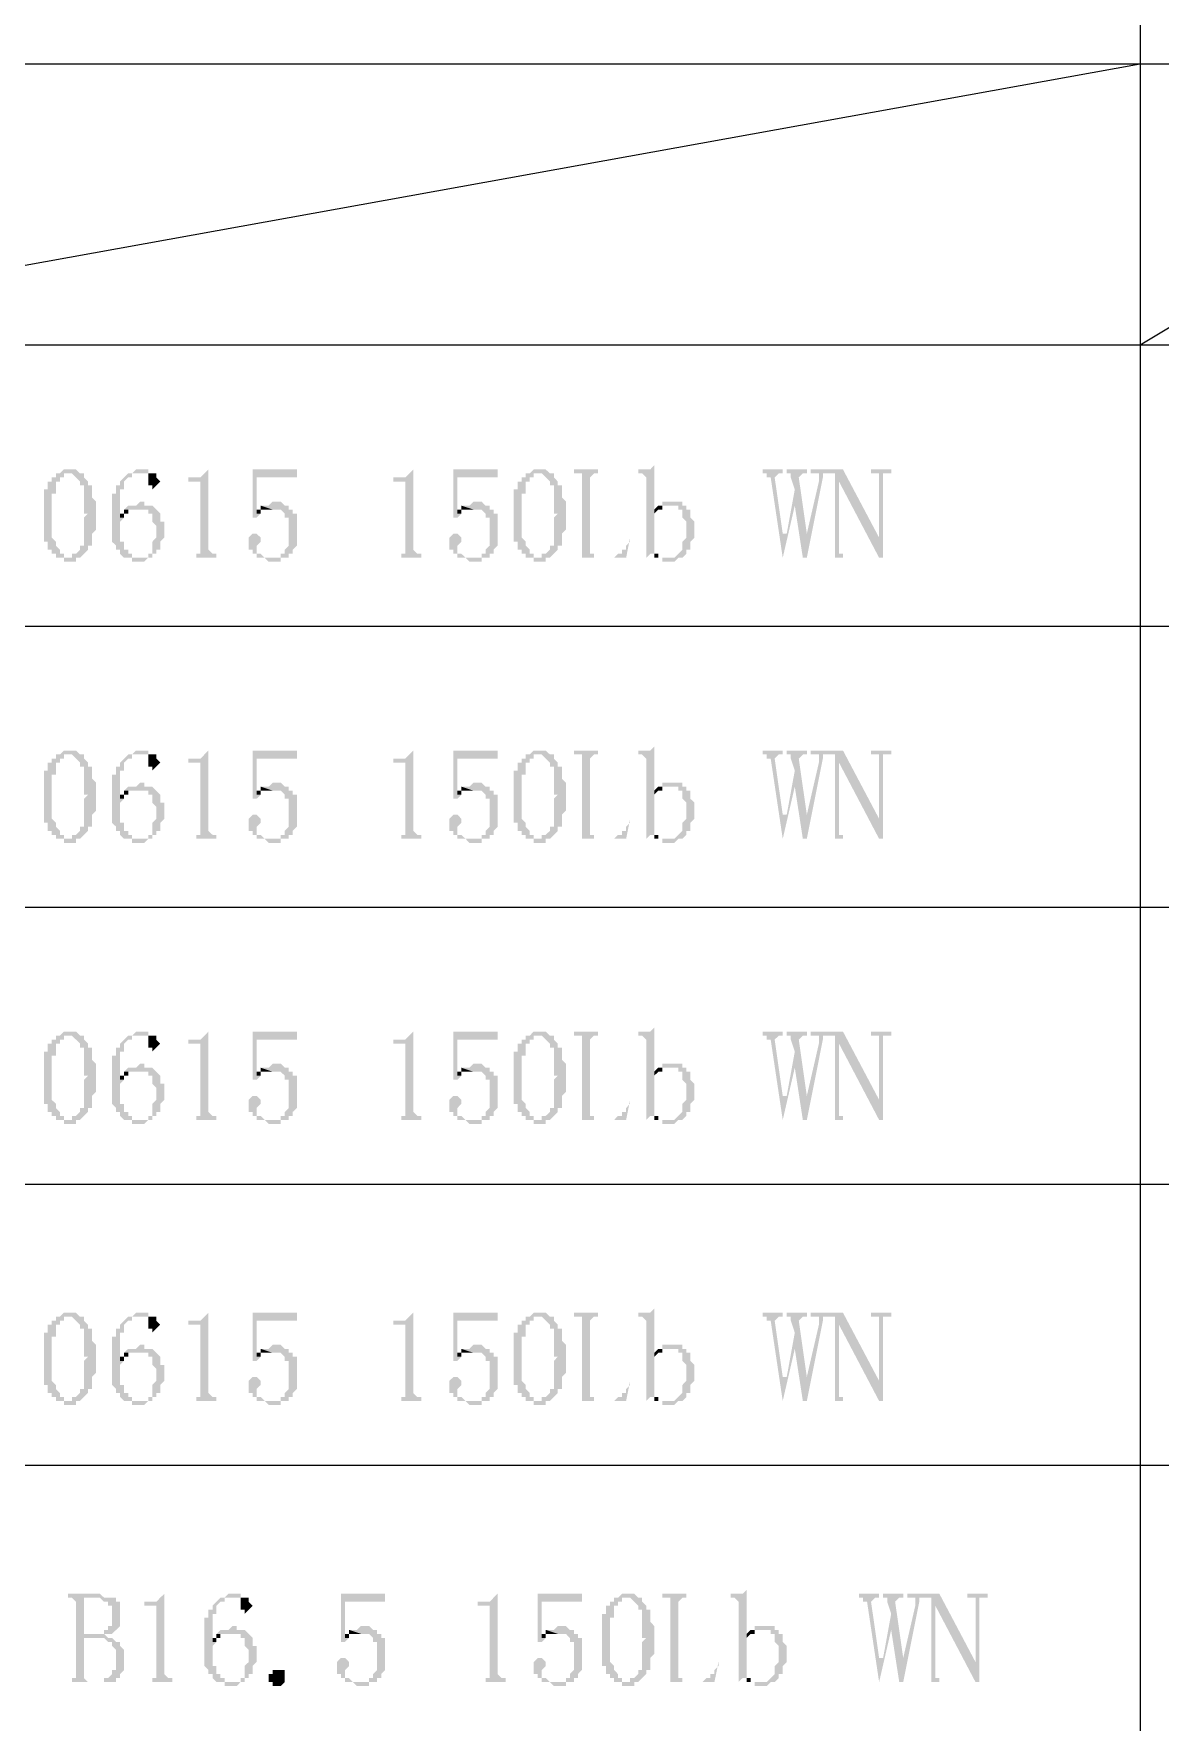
# Model space of a CAD drawing. Extents: x 51 to 246, y 3 to 417.
# Drawn here: x 197.21 to 209.08, y 271.23 to 289.03 of the extents above; entities that cross this region are included whole.
import ezdxf

# ---------------------------------------------------------------- set-up
doc = ezdxf.new("R2010")
doc.units = 0
doc.header["$MEASUREMENT"] = 0
doc.layers.add('_____1', color=160, linetype='Continuous')

msp = doc.modelspace()

# ---------------------------------------------------------------- hatches: boundary and pattern name
at = {"layer": '_____1'}
for points in [[(203.75, 284.48), (203.708, 284.437), (203.581, 284.437), (203.581, 284.395), (203.623, 284.395), (203.666, 284.353), (203.666, 283.506), (203.708, 283.548), (203.793, 283.548), (203.75, 283.548), (203.75, 283.972)], [(197.443, 284.395), (197.443, 284.353), (197.4, 284.353), (197.4, 284.31), (197.358, 284.31), (197.358, 284.226), (197.316, 284.226), (197.316, 283.675), (197.358, 283.675), (197.358, 283.591), (197.4, 283.591), (197.4, 283.548), (197.443, 283.548), (197.443, 283.506), (197.527, 283.506), (197.527, 283.464), (197.654, 283.464), (197.654, 283.506), (197.697, 283.506), (197.527, 283.506), (197.527, 283.548), (197.485, 283.548), (197.485, 283.591), (197.443, 283.633), (197.443, 283.675), (197.4, 283.718), (197.4, 284.183), (197.443, 284.183), (197.443, 284.31), (197.485, 284.31), (197.485, 284.353), (197.527, 284.353), (197.527, 284.395), (197.57, 284.395)], [(197.57, 284.437), (197.527, 284.437), (197.485, 284.395), (197.443, 284.395), (197.612, 284.395), (197.697, 284.31), (197.697, 284.268), (197.739, 284.268), (197.739, 283.972), (197.781, 283.972), (197.739, 283.929), (197.739, 283.633), (197.697, 283.633), (197.697, 283.591), (197.654, 283.548), (197.612, 283.548), (197.612, 283.506), (197.57, 283.506), (197.697, 283.506), (197.781, 283.591), (197.781, 283.633), (197.824, 283.633), (197.824, 283.76), (197.866, 283.802), (197.866, 284.099), (197.824, 284.141), (197.824, 284.268), (197.781, 284.268), (197.781, 284.31), (197.739, 284.353), (197.739, 284.395), (197.697, 284.395), (197.654, 284.437), (197.612, 284.437)], [(198.459, 284.395), (198.332, 284.395), (198.416, 284.395), (198.416, 284.268), (198.459, 284.268), (198.459, 284.226), (198.501, 284.268), (198.543, 284.31), (198.501, 284.353), (198.501, 284.395)], [(199.051, 284.437), (198.967, 284.353), (198.84, 284.353), (198.84, 284.31), (198.967, 284.31), (198.967, 283.548), (198.924, 283.548), (198.924, 283.506), (198.84, 283.506), (199.221, 283.506), (199.136, 283.506), (199.136, 283.548), (199.094, 283.548), (199.051, 283.591)], [(199.983, 284.437), (199.517, 284.437), (199.517, 283.929), (199.559, 283.929), (199.602, 283.972), (199.559, 283.972), (199.559, 284.353), (199.983, 284.353)], [(201.21, 284.437), (201.126, 284.353), (200.999, 284.353), (200.999, 284.31), (201.126, 284.31), (201.126, 283.548), (201.083, 283.548), (201.083, 283.506), (200.999, 283.506), (201.38, 283.506), (201.295, 283.506), (201.295, 283.548), (201.253, 283.548), (201.21, 283.591)], [(202.099, 284.437), (201.634, 284.437), (201.634, 283.929), (201.676, 283.929), (201.718, 283.972), (201.676, 283.972), (201.676, 284.353), (202.099, 284.353)], [(202.396, 284.395), (202.396, 284.353), (202.353, 284.353), (202.353, 284.31), (202.311, 284.31), (202.311, 284.226), (202.269, 284.226), (202.269, 283.675), (202.311, 283.675), (202.311, 283.591), (202.353, 283.591), (202.353, 283.548), (202.396, 283.548), (202.396, 283.506), (202.48, 283.506), (202.48, 283.464), (202.607, 283.464), (202.607, 283.506), (202.65, 283.506), (202.48, 283.506), (202.48, 283.548), (202.438, 283.548), (202.438, 283.591), (202.396, 283.633), (202.396, 283.675), (202.353, 283.718), (202.353, 284.183), (202.396, 284.183), (202.396, 284.31), (202.438, 284.31), (202.438, 284.353), (202.48, 284.353), (202.48, 284.395), (202.523, 284.395)], [(202.523, 284.437), (202.48, 284.437), (202.438, 284.395), (202.396, 284.395), (202.565, 284.395), (202.65, 284.31), (202.65, 284.268), (202.692, 284.268), (202.692, 283.972), (202.734, 283.972), (202.692, 283.929), (202.692, 283.633), (202.65, 283.633), (202.65, 283.591), (202.607, 283.548), (202.565, 283.548), (202.565, 283.506), (202.523, 283.506), (202.65, 283.506), (202.734, 283.591), (202.734, 283.633), (202.777, 283.633), (202.777, 283.76), (202.819, 283.802), (202.819, 284.099), (202.777, 284.141), (202.777, 284.268), (202.734, 284.268), (202.734, 284.31), (202.692, 284.353), (202.692, 284.395), (202.65, 284.395), (202.607, 284.437), (202.565, 284.437)], [(203.158, 284.437), (202.904, 284.437), (202.904, 284.395), (202.988, 284.395), (202.988, 283.506), (202.946, 283.506), (203.115, 283.506), (203.115, 283.548), (203.073, 283.548), (203.073, 284.353), (203.115, 284.395), (203.158, 284.395)], [(205.105, 284.437), (204.893, 284.437), (204.893, 284.395), (204.936, 284.395), (204.936, 284.353), (204.978, 284.353), (205.105, 283.506), (205.105, 283.76), (205.02, 284.353), (205.063, 284.395), (205.105, 284.395)], [(205.359, 284.437), (205.147, 284.437), (205.147, 284.395), (205.19, 284.395), (205.19, 284.353), (205.232, 284.226), (205.232, 284.056), (205.317, 283.506), (205.359, 283.76), (205.274, 284.353), (205.317, 284.395), (205.359, 284.395)], [(205.571, 284.437), (205.401, 284.437), (205.401, 284.395), (205.486, 284.395), (205.486, 284.31), (205.359, 283.76), (205.317, 283.506), (205.359, 283.506), (205.528, 284.353), (205.528, 284.395), (205.571, 284.395)], [(205.74, 284.437), (205.571, 284.437), (205.571, 284.395), (205.655, 284.395), (205.655, 284.353), (205.698, 284.31), (206.121, 283.506), (206.121, 283.718)], [(205.655, 284.353), (205.655, 283.506), (205.571, 283.506), (205.782, 283.506), (205.74, 283.506), (205.74, 283.548), (205.698, 283.548), (205.698, 284.31)], [(206.248, 284.437), (206.036, 284.437), (206.036, 284.395), (206.121, 284.395), (206.121, 283.506), (206.163, 283.506), (206.163, 284.395), (206.248, 284.395)], [(205.232, 284.226), (205.147, 283.76), (205.105, 283.76), (205.105, 283.506), (205.232, 284.056)], [(198.162, 284.014), (198.162, 283.972), (198.12, 283.972), (198.12, 283.929), (198.162, 283.929), (198.162, 283.972), (198.205, 283.972), (198.205, 284.014), (198.332, 284.014)], [(198.332, 284.099), (198.289, 284.056), (198.205, 284.056), (198.162, 284.014), (198.416, 284.014), (198.416, 283.972), (198.459, 283.972), (198.459, 283.887), (198.501, 283.845), (198.501, 283.718), (198.459, 283.675), (198.459, 283.548), (198.416, 283.548), (198.416, 283.506), (198.162, 283.506), (198.247, 283.506), (198.247, 283.464), (198.374, 283.464), (198.416, 283.506), (198.459, 283.506), (198.459, 283.548), (198.501, 283.548), (198.501, 283.591), (198.543, 283.591), (198.543, 283.675), (198.586, 283.718), (198.586, 283.887), (198.543, 283.887), (198.543, 283.972), (198.501, 284.014), (198.459, 284.056), (198.374, 284.056), (198.374, 284.099)], [(199.602, 284.056), (199.602, 284.014), (199.559, 284.014), (199.559, 283.972), (199.602, 283.972), (199.602, 284.014), (199.729, 284.014)], [(199.771, 284.099), (199.729, 284.099), (199.686, 284.056), (199.602, 284.056), (199.729, 284.014), (199.813, 284.014), (199.856, 283.972), (199.856, 283.929), (199.898, 283.929), (199.898, 283.633), (199.856, 283.591), (199.856, 283.548), (199.813, 283.548), (199.813, 283.506), (199.602, 283.506), (199.644, 283.506), (199.686, 283.464), (199.813, 283.464), (199.813, 283.506), (199.898, 283.506), (199.898, 283.548), (199.94, 283.548), (199.94, 283.591), (199.983, 283.633), (199.983, 283.972), (199.94, 283.972), (199.94, 284.014), (199.898, 284.014), (199.898, 284.056), (199.856, 284.056), (199.813, 284.099)], [(201.718, 284.056), (201.718, 284.014), (201.676, 284.014), (201.676, 283.972), (201.718, 283.972), (201.718, 284.014), (201.845, 284.014)], [(201.888, 284.099), (201.845, 284.099), (201.803, 284.056), (201.718, 284.056), (201.845, 284.014), (201.93, 284.014), (201.972, 283.972), (201.972, 283.929), (202.015, 283.929), (202.015, 283.633), (201.972, 283.591), (201.972, 283.548), (201.93, 283.548), (201.93, 283.506), (201.718, 283.506), (201.761, 283.506), (201.803, 283.464), (201.93, 283.464), (201.93, 283.506), (202.015, 283.506), (202.015, 283.548), (202.057, 283.548), (202.057, 283.591), (202.099, 283.633), (202.099, 283.972), (202.057, 283.972), (202.057, 284.014), (202.015, 284.014), (202.015, 284.056), (201.972, 284.056), (201.93, 284.099)], [(203.835, 284.056), (203.793, 284.056), (203.75, 284.014), (203.75, 283.972), (203.793, 284.014), (203.835, 284.014), (203.835, 284.056), (203.92, 284.056)], [(203.92, 284.099), (203.835, 284.099), (203.835, 284.056), (204.004, 284.056), (204.004, 284.014), (204.047, 284.014), (204.047, 283.929), (204.089, 283.887), (204.089, 283.718), (204.047, 283.675), (204.047, 283.591), (203.962, 283.506), (203.793, 283.506), (203.835, 283.506), (203.835, 283.464), (203.962, 283.464), (204.004, 283.506), (204.047, 283.506), (204.089, 283.548), (204.089, 283.591), (204.131, 283.591), (204.131, 283.675), (204.174, 283.718), (204.174, 283.887), (204.131, 283.929), (204.131, 284.014), (204.089, 284.014), (204.089, 284.056), (204.047, 284.056), (204.047, 284.099), (203.962, 284.099)], [(199.517, 283.76), (199.475, 283.718), (199.475, 283.591), (199.517, 283.591), (199.517, 283.548), (199.559, 283.548), (199.559, 283.506), (199.729, 283.506), (199.644, 283.506), (199.602, 283.548), (199.559, 283.548), (199.559, 283.633), (199.602, 283.675), (199.602, 283.718), (199.559, 283.76)], [(201.634, 283.76), (201.591, 283.718), (201.591, 283.591), (201.634, 283.591), (201.634, 283.548), (201.676, 283.548), (201.676, 283.506), (201.845, 283.506), (201.761, 283.506), (201.718, 283.548), (201.676, 283.548), (201.676, 283.633), (201.718, 283.675), (201.718, 283.718), (201.676, 283.76)], [(197.57, 281.474), (197.527, 281.474), (197.485, 281.432), (197.443, 281.432), (197.612, 281.432), (197.697, 281.347), (197.697, 281.305), (197.739, 281.305), (197.739, 281.008), (197.781, 281.008), (197.739, 280.966), (197.739, 280.67), (197.697, 280.67), (197.697, 280.627), (197.654, 280.585), (197.612, 280.585), (197.612, 280.543), (197.57, 280.543), (197.697, 280.543), (197.781, 280.627), (197.781, 280.67), (197.824, 280.67), (197.824, 280.797), (197.866, 280.839), (197.866, 281.135), (197.824, 281.178), (197.824, 281.305), (197.781, 281.305), (197.781, 281.347), (197.739, 281.389), (197.739, 281.432), (197.697, 281.432), (197.654, 281.474), (197.612, 281.474)], [(199.051, 281.474), (198.967, 281.389), (198.84, 281.389), (198.84, 281.347), (198.967, 281.347), (198.967, 280.585), (198.924, 280.585), (198.924, 280.543), (198.84, 280.543), (199.221, 280.543), (199.136, 280.543), (199.136, 280.585), (199.094, 280.585), (199.051, 280.627)], [(199.983, 281.474), (199.517, 281.474), (199.517, 280.966), (199.559, 280.966), (199.602, 281.008), (199.559, 281.008), (199.559, 281.389), (199.983, 281.389)], [(201.21, 281.474), (201.126, 281.389), (200.999, 281.389), (200.999, 281.347), (201.126, 281.347), (201.126, 280.585), (201.083, 280.585), (201.083, 280.543), (200.999, 280.543), (201.38, 280.543), (201.295, 280.543), (201.295, 280.585), (201.253, 280.585), (201.21, 280.627)], [(202.099, 281.474), (201.634, 281.474), (201.634, 280.966), (201.676, 280.966), (201.718, 281.008), (201.676, 281.008), (201.676, 281.389), (202.099, 281.389)], [(202.523, 281.474), (202.48, 281.474), (202.438, 281.432), (202.396, 281.432), (202.565, 281.432), (202.65, 281.347), (202.65, 281.305), (202.692, 281.305), (202.692, 281.008), (202.734, 281.008), (202.692, 280.966), (202.692, 280.67), (202.65, 280.67), (202.65, 280.627), (202.607, 280.585), (202.565, 280.585), (202.565, 280.543), (202.523, 280.543), (202.65, 280.543), (202.734, 280.627), (202.734, 280.67), (202.777, 280.67), (202.777, 280.797), (202.819, 280.839), (202.819, 281.135), (202.777, 281.178), (202.777, 281.305), (202.734, 281.305), (202.734, 281.347), (202.692, 281.389), (202.692, 281.432), (202.65, 281.432), (202.607, 281.474), (202.565, 281.474)], [(203.158, 281.474), (202.904, 281.474), (202.904, 281.432), (202.988, 281.432), (202.988, 280.543), (202.946, 280.543), (203.115, 280.543), (203.115, 280.585), (203.073, 280.585), (203.073, 281.389), (203.115, 281.432), (203.158, 281.432)], [(203.75, 281.516), (203.708, 281.474), (203.581, 281.474), (203.581, 281.432), (203.623, 281.432), (203.666, 281.389), (203.666, 280.543), (203.708, 280.585), (203.793, 280.585), (203.75, 280.585), (203.75, 281.008)], [(205.105, 281.474), (204.893, 281.474), (204.893, 281.432), (204.936, 281.432), (204.936, 281.389), (204.978, 281.389), (205.105, 280.543), (205.105, 280.797), (205.02, 281.389), (205.063, 281.432), (205.105, 281.432)], [(205.359, 281.474), (205.147, 281.474), (205.147, 281.432), (205.19, 281.432), (205.19, 281.389), (205.232, 281.262), (205.232, 281.093), (205.317, 280.543), (205.359, 280.797), (205.274, 281.389), (205.317, 281.432), (205.359, 281.432)], [(205.571, 281.474), (205.401, 281.474), (205.401, 281.432), (205.486, 281.432), (205.486, 281.347), (205.359, 280.797), (205.317, 280.543), (205.359, 280.543), (205.528, 281.389), (205.528, 281.432), (205.571, 281.432)], [(205.74, 281.474), (205.571, 281.474), (205.571, 281.432), (205.655, 281.432), (205.655, 281.389), (205.698, 281.347), (206.121, 280.543), (206.121, 280.754)], [(206.248, 281.474), (206.036, 281.474), (206.036, 281.432), (206.121, 281.432), (206.121, 280.543), (206.163, 280.543), (206.163, 281.432), (206.248, 281.432)], [(197.443, 281.432), (197.443, 281.389), (197.4, 281.389), (197.4, 281.347), (197.358, 281.347), (197.358, 281.262), (197.316, 281.262), (197.316, 280.712), (197.358, 280.712), (197.358, 280.627), (197.4, 280.627), (197.4, 280.585), (197.443, 280.585), (197.443, 280.543), (197.527, 280.543), (197.527, 280.5), (197.654, 280.5), (197.654, 280.543), (197.697, 280.543), (197.527, 280.543), (197.527, 280.585), (197.485, 280.585), (197.485, 280.627), (197.443, 280.67), (197.443, 280.712), (197.4, 280.754), (197.4, 281.22), (197.443, 281.22), (197.443, 281.347), (197.485, 281.347), (197.485, 281.389), (197.527, 281.389), (197.527, 281.432), (197.57, 281.432)], [(198.459, 281.432), (198.332, 281.432), (198.416, 281.432), (198.416, 281.305), (198.459, 281.305), (198.459, 281.262), (198.501, 281.305), (198.543, 281.347), (198.501, 281.389), (198.501, 281.432)], [(202.396, 281.432), (202.396, 281.389), (202.353, 281.389), (202.353, 281.347), (202.311, 281.347), (202.311, 281.262), (202.269, 281.262), (202.269, 280.712), (202.311, 280.712), (202.311, 280.627), (202.353, 280.627), (202.353, 280.585), (202.396, 280.585), (202.396, 280.543), (202.48, 280.543), (202.48, 280.5), (202.607, 280.5), (202.607, 280.543), (202.65, 280.543), (202.48, 280.543), (202.48, 280.585), (202.438, 280.585), (202.438, 280.627), (202.396, 280.67), (202.396, 280.712), (202.353, 280.754), (202.353, 281.22), (202.396, 281.22), (202.396, 281.347), (202.438, 281.347), (202.438, 281.389), (202.48, 281.389), (202.48, 281.432), (202.523, 281.432)], [(205.232, 281.262), (205.147, 280.797), (205.105, 280.797), (205.105, 280.543), (205.232, 281.093)], [(205.655, 281.389), (205.655, 280.543), (205.571, 280.543), (205.782, 280.543), (205.74, 280.543), (205.74, 280.585), (205.698, 280.585), (205.698, 281.347)], [(198.332, 281.135), (198.289, 281.093), (198.205, 281.093), (198.162, 281.051), (198.416, 281.051), (198.416, 281.008), (198.459, 281.008), (198.459, 280.924), (198.501, 280.881), (198.501, 280.754), (198.459, 280.712), (198.459, 280.585), (198.416, 280.585), (198.416, 280.543), (198.162, 280.543), (198.247, 280.543), (198.247, 280.5), (198.374, 280.5), (198.416, 280.543), (198.459, 280.543), (198.459, 280.585), (198.501, 280.585), (198.501, 280.627), (198.543, 280.627), (198.543, 280.712), (198.586, 280.754), (198.586, 280.924), (198.543, 280.924), (198.543, 281.008), (198.501, 281.051), (198.459, 281.093), (198.374, 281.093), (198.374, 281.135)], [(199.602, 281.093), (199.602, 281.051), (199.559, 281.051), (199.559, 281.008), (199.602, 281.008), (199.602, 281.051), (199.729, 281.051)], [(199.771, 281.135), (199.729, 281.135), (199.686, 281.093), (199.602, 281.093), (199.729, 281.051), (199.813, 281.051), (199.856, 281.008), (199.856, 280.966), (199.898, 280.966), (199.898, 280.67), (199.856, 280.627), (199.856, 280.585), (199.813, 280.585), (199.813, 280.543), (199.602, 280.543), (199.644, 280.543), (199.686, 280.5), (199.813, 280.5), (199.813, 280.543), (199.898, 280.543), (199.898, 280.585), (199.94, 280.585), (199.94, 280.627), (199.983, 280.67), (199.983, 281.008), (199.94, 281.008), (199.94, 281.051), (199.898, 281.051), (199.898, 281.093), (199.856, 281.093), (199.813, 281.135)], [(201.718, 281.093), (201.718, 281.051), (201.676, 281.051), (201.676, 281.008), (201.718, 281.008), (201.718, 281.051), (201.845, 281.051)], [(201.888, 281.135), (201.845, 281.135), (201.803, 281.093), (201.718, 281.093), (201.845, 281.051), (201.93, 281.051), (201.972, 281.008), (201.972, 280.966), (202.015, 280.966), (202.015, 280.67), (201.972, 280.627), (201.972, 280.585), (201.93, 280.585), (201.93, 280.543), (201.718, 280.543), (201.761, 280.543), (201.803, 280.5), (201.93, 280.5), (201.93, 280.543), (202.015, 280.543), (202.015, 280.585), (202.057, 280.585), (202.057, 280.627), (202.099, 280.67), (202.099, 281.008), (202.057, 281.008), (202.057, 281.051), (202.015, 281.051), (202.015, 281.093), (201.972, 281.093), (201.93, 281.135)], [(203.835, 281.093), (203.793, 281.093), (203.75, 281.051), (203.75, 281.008), (203.793, 281.051), (203.835, 281.051), (203.835, 281.093), (203.92, 281.093)], [(203.92, 281.135), (203.835, 281.135), (203.835, 281.093), (204.004, 281.093), (204.004, 281.051), (204.047, 281.051), (204.047, 280.966), (204.089, 280.924), (204.089, 280.754), (204.047, 280.712), (204.047, 280.627), (203.962, 280.543), (203.793, 280.543), (203.835, 280.543), (203.835, 280.5), (203.962, 280.5), (204.004, 280.543), (204.047, 280.543), (204.089, 280.585), (204.089, 280.627), (204.131, 280.627), (204.131, 280.712), (204.174, 280.754), (204.174, 280.924), (204.131, 280.966), (204.131, 281.051), (204.089, 281.051), (204.089, 281.093), (204.047, 281.093), (204.047, 281.135), (203.962, 281.135)], [(198.162, 281.051), (198.162, 281.008), (198.12, 281.008), (198.12, 280.966), (198.162, 280.966), (198.162, 281.008), (198.205, 281.008), (198.205, 281.051), (198.332, 281.051)], [(199.517, 280.797), (199.475, 280.754), (199.475, 280.627), (199.517, 280.627), (199.517, 280.585), (199.559, 280.585), (199.559, 280.543), (199.729, 280.543), (199.644, 280.543), (199.602, 280.585), (199.559, 280.585), (199.559, 280.67), (199.602, 280.712), (199.602, 280.754), (199.559, 280.797)], [(201.634, 280.797), (201.591, 280.754), (201.591, 280.627), (201.634, 280.627), (201.634, 280.585), (201.676, 280.585), (201.676, 280.543), (201.845, 280.543), (201.761, 280.543), (201.718, 280.585), (201.676, 280.585), (201.676, 280.67), (201.718, 280.712), (201.718, 280.754), (201.676, 280.797)], [(197.443, 278.468), (197.443, 278.426), (197.4, 278.426), (197.4, 278.384), (197.358, 278.384), (197.358, 278.299), (197.316, 278.299), (197.316, 277.749), (197.358, 277.749), (197.358, 277.664), (197.4, 277.664), (197.4, 277.622), (197.443, 277.622), (197.443, 277.579), (197.527, 277.579), (197.527, 277.537), (197.654, 277.537), (197.654, 277.579), (197.697, 277.579), (197.527, 277.579), (197.527, 277.622), (197.485, 277.622), (197.485, 277.664), (197.443, 277.706), (197.443, 277.749), (197.4, 277.791), (197.4, 278.257), (197.443, 278.257), (197.443, 278.384), (197.485, 278.384), (197.485, 278.426), (197.527, 278.426), (197.527, 278.468), (197.57, 278.468)], [(197.57, 278.511), (197.527, 278.511), (197.485, 278.468), (197.443, 278.468), (197.612, 278.468), (197.697, 278.384), (197.697, 278.341), (197.739, 278.341), (197.739, 278.045), (197.781, 278.045), (197.739, 278.003), (197.739, 277.706), (197.697, 277.706), (197.697, 277.664), (197.654, 277.622), (197.612, 277.622), (197.612, 277.579), (197.57, 277.579), (197.697, 277.579), (197.781, 277.664), (197.781, 277.706), (197.824, 277.706), (197.824, 277.833), (197.866, 277.876), (197.866, 278.172), (197.824, 278.214), (197.824, 278.341), (197.781, 278.341), (197.781, 278.384), (197.739, 278.426), (197.739, 278.468), (197.697, 278.468), (197.654, 278.511), (197.612, 278.511)], [(198.459, 278.468), (198.332, 278.468), (198.416, 278.468), (198.416, 278.341), (198.459, 278.341), (198.459, 278.299), (198.501, 278.341), (198.543, 278.384), (198.501, 278.426), (198.501, 278.468)], [(199.051, 278.511), (198.967, 278.426), (198.84, 278.426), (198.84, 278.384), (198.967, 278.384), (198.967, 277.622), (198.924, 277.622), (198.924, 277.579), (198.84, 277.579), (199.221, 277.579), (199.136, 277.579), (199.136, 277.622), (199.094, 277.622), (199.051, 277.664)], [(199.983, 278.511), (199.517, 278.511), (199.517, 278.003), (199.559, 278.003), (199.602, 278.045), (199.559, 278.045), (199.559, 278.426), (199.983, 278.426)], [(201.21, 278.511), (201.126, 278.426), (200.999, 278.426), (200.999, 278.384), (201.126, 278.384), (201.126, 277.622), (201.083, 277.622), (201.083, 277.579), (200.999, 277.579), (201.38, 277.579), (201.295, 277.579), (201.295, 277.622), (201.253, 277.622), (201.21, 277.664)], [(202.099, 278.511), (201.634, 278.511), (201.634, 278.003), (201.676, 278.003), (201.718, 278.045), (201.676, 278.045), (201.676, 278.426), (202.099, 278.426)], [(202.396, 278.468), (202.396, 278.426), (202.353, 278.426), (202.353, 278.384), (202.311, 278.384), (202.311, 278.299), (202.269, 278.299), (202.269, 277.749), (202.311, 277.749), (202.311, 277.664), (202.353, 277.664), (202.353, 277.622), (202.396, 277.622), (202.396, 277.579), (202.48, 277.579), (202.48, 277.537), (202.607, 277.537), (202.607, 277.579), (202.65, 277.579), (202.48, 277.579), (202.48, 277.622), (202.438, 277.622), (202.438, 277.664), (202.396, 277.706), (202.396, 277.749), (202.353, 277.791), (202.353, 278.257), (202.396, 278.257), (202.396, 278.384), (202.438, 278.384), (202.438, 278.426), (202.48, 278.426), (202.48, 278.468), (202.523, 278.468)], [(202.523, 278.511), (202.48, 278.511), (202.438, 278.468), (202.396, 278.468), (202.565, 278.468), (202.65, 278.384), (202.65, 278.341), (202.692, 278.341), (202.692, 278.045), (202.734, 278.045), (202.692, 278.003), (202.692, 277.706), (202.65, 277.706), (202.65, 277.664), (202.607, 277.622), (202.565, 277.622), (202.565, 277.579), (202.523, 277.579), (202.65, 277.579), (202.734, 277.664), (202.734, 277.706), (202.777, 277.706), (202.777, 277.833), (202.819, 277.876), (202.819, 278.172), (202.777, 278.214), (202.777, 278.341), (202.734, 278.341), (202.734, 278.384), (202.692, 278.426), (202.692, 278.468), (202.65, 278.468), (202.607, 278.511), (202.565, 278.511)], [(203.158, 278.511), (202.904, 278.511), (202.904, 278.468), (202.988, 278.468), (202.988, 277.579), (202.946, 277.579), (203.115, 277.579), (203.115, 277.622), (203.073, 277.622), (203.073, 278.426), (203.115, 278.468), (203.158, 278.468)], [(203.75, 278.553), (203.708, 278.511), (203.581, 278.511), (203.581, 278.468), (203.623, 278.468), (203.666, 278.426), (203.666, 277.579), (203.708, 277.622), (203.793, 277.622), (203.75, 277.622), (203.75, 278.045)], [(205.105, 278.511), (204.893, 278.511), (204.893, 278.468), (204.936, 278.468), (204.936, 278.426), (204.978, 278.426), (205.105, 277.579), (205.105, 277.833), (205.02, 278.426), (205.063, 278.468), (205.105, 278.468)], [(205.359, 278.511), (205.147, 278.511), (205.147, 278.468), (205.19, 278.468), (205.19, 278.426), (205.232, 278.299), (205.232, 278.13), (205.317, 277.579), (205.359, 277.833), (205.274, 278.426), (205.317, 278.468), (205.359, 278.468)], [(205.571, 278.511), (205.401, 278.511), (205.401, 278.468), (205.486, 278.468), (205.486, 278.384), (205.359, 277.833), (205.317, 277.579), (205.359, 277.579), (205.528, 278.426), (205.528, 278.468), (205.571, 278.468)], [(205.74, 278.511), (205.571, 278.511), (205.571, 278.468), (205.655, 278.468), (205.655, 278.426), (205.698, 278.384), (206.121, 277.579), (206.121, 277.791)], [(205.655, 278.426), (205.655, 277.579), (205.571, 277.579), (205.782, 277.579), (205.74, 277.579), (205.74, 277.622), (205.698, 277.622), (205.698, 278.384)], [(206.248, 278.511), (206.036, 278.511), (206.036, 278.468), (206.121, 278.468), (206.121, 277.579), (206.163, 277.579), (206.163, 278.468), (206.248, 278.468)], [(205.232, 278.299), (205.147, 277.833), (205.105, 277.833), (205.105, 277.579), (205.232, 278.13)], [(198.162, 278.087), (198.162, 278.045), (198.12, 278.045), (198.12, 278.003), (198.162, 278.003), (198.162, 278.045), (198.205, 278.045), (198.205, 278.087), (198.332, 278.087)], [(198.332, 278.172), (198.289, 278.13), (198.205, 278.13), (198.162, 278.087), (198.416, 278.087), (198.416, 278.045), (198.459, 278.045), (198.459, 277.96), (198.501, 277.918), (198.501, 277.791), (198.459, 277.749), (198.459, 277.622), (198.416, 277.622), (198.416, 277.579), (198.162, 277.579), (198.247, 277.579), (198.247, 277.537), (198.374, 277.537), (198.416, 277.579), (198.459, 277.579), (198.459, 277.622), (198.501, 277.622), (198.501, 277.664), (198.543, 277.664), (198.543, 277.749), (198.586, 277.791), (198.586, 277.96), (198.543, 277.96), (198.543, 278.045), (198.501, 278.087), (198.459, 278.13), (198.374, 278.13), (198.374, 278.172)], [(199.602, 278.13), (199.602, 278.087), (199.559, 278.087), (199.559, 278.045), (199.602, 278.045), (199.602, 278.087), (199.729, 278.087)], [(199.771, 278.172), (199.729, 278.172), (199.686, 278.13), (199.602, 278.13), (199.729, 278.087), (199.813, 278.087), (199.856, 278.045), (199.856, 278.003), (199.898, 278.003), (199.898, 277.706), (199.856, 277.664), (199.856, 277.622), (199.813, 277.622), (199.813, 277.579), (199.602, 277.579), (199.644, 277.579), (199.686, 277.537), (199.813, 277.537), (199.813, 277.579), (199.898, 277.579), (199.898, 277.622), (199.94, 277.622), (199.94, 277.664), (199.983, 277.706), (199.983, 278.045), (199.94, 278.045), (199.94, 278.087), (199.898, 278.087), (199.898, 278.13), (199.856, 278.13), (199.813, 278.172)], [(201.718, 278.13), (201.718, 278.087), (201.676, 278.087), (201.676, 278.045), (201.718, 278.045), (201.718, 278.087), (201.845, 278.087)], [(201.888, 278.172), (201.845, 278.172), (201.803, 278.13), (201.718, 278.13), (201.845, 278.087), (201.93, 278.087), (201.972, 278.045), (201.972, 278.003), (202.015, 278.003), (202.015, 277.706), (201.972, 277.664), (201.972, 277.622), (201.93, 277.622), (201.93, 277.579), (201.718, 277.579), (201.761, 277.579), (201.803, 277.537), (201.93, 277.537), (201.93, 277.579), (202.015, 277.579), (202.015, 277.622), (202.057, 277.622), (202.057, 277.664), (202.099, 277.706), (202.099, 278.045), (202.057, 278.045), (202.057, 278.087), (202.015, 278.087), (202.015, 278.13), (201.972, 278.13), (201.93, 278.172)], [(203.835, 278.13), (203.793, 278.13), (203.75, 278.087), (203.75, 278.045), (203.793, 278.087), (203.835, 278.087), (203.835, 278.13), (203.92, 278.13)], [(203.92, 278.172), (203.835, 278.172), (203.835, 278.13), (204.004, 278.13), (204.004, 278.087), (204.047, 278.087), (204.047, 278.003), (204.089, 277.96), (204.089, 277.791), (204.047, 277.749), (204.047, 277.664), (203.962, 277.579), (203.793, 277.579), (203.835, 277.579), (203.835, 277.537), (203.962, 277.537), (204.004, 277.579), (204.047, 277.579), (204.089, 277.622), (204.089, 277.664), (204.131, 277.664), (204.131, 277.749), (204.174, 277.791), (204.174, 277.96), (204.131, 278.003), (204.131, 278.087), (204.089, 278.087), (204.089, 278.13), (204.047, 278.13), (204.047, 278.172), (203.962, 278.172)], [(199.517, 277.833), (199.475, 277.791), (199.475, 277.664), (199.517, 277.664), (199.517, 277.622), (199.559, 277.622), (199.559, 277.579), (199.729, 277.579), (199.644, 277.579), (199.602, 277.622), (199.559, 277.622), (199.559, 277.706), (199.602, 277.749), (199.602, 277.791), (199.559, 277.833)], [(201.634, 277.833), (201.591, 277.791), (201.591, 277.664), (201.634, 277.664), (201.634, 277.622), (201.676, 277.622), (201.676, 277.579), (201.845, 277.579), (201.761, 277.579), (201.718, 277.622), (201.676, 277.622), (201.676, 277.706), (201.718, 277.749), (201.718, 277.791), (201.676, 277.833)], [(203.75, 275.59), (203.708, 275.547), (203.581, 275.547), (203.581, 275.505), (203.623, 275.505), (203.666, 275.463), (203.666, 274.616), (203.708, 274.658), (203.793, 274.658), (203.75, 274.658), (203.75, 275.082)], [(197.443, 275.505), (197.443, 275.463), (197.4, 275.463), (197.4, 275.42), (197.358, 275.42), (197.358, 275.336), (197.316, 275.336), (197.316, 274.785), (197.358, 274.785), (197.358, 274.701), (197.4, 274.701), (197.4, 274.658), (197.443, 274.658), (197.443, 274.616), (197.527, 274.616), (197.527, 274.574), (197.654, 274.574), (197.654, 274.616), (197.697, 274.616), (197.527, 274.616), (197.527, 274.658), (197.485, 274.658), (197.485, 274.701), (197.443, 274.743), (197.443, 274.785), (197.4, 274.828), (197.4, 275.293), (197.443, 275.293), (197.443, 275.42), (197.485, 275.42), (197.485, 275.463), (197.527, 275.463), (197.527, 275.505), (197.57, 275.505)], [(197.57, 275.547), (197.527, 275.547), (197.485, 275.505), (197.443, 275.505), (197.612, 275.505), (197.697, 275.42), (197.697, 275.378), (197.739, 275.378), (197.739, 275.082), (197.781, 275.082), (197.739, 275.039), (197.739, 274.743), (197.697, 274.743), (197.697, 274.701), (197.654, 274.658), (197.612, 274.658), (197.612, 274.616), (197.57, 274.616), (197.697, 274.616), (197.781, 274.701), (197.781, 274.743), (197.824, 274.743), (197.824, 274.87), (197.866, 274.912), (197.866, 275.209), (197.824, 275.251), (197.824, 275.378), (197.781, 275.378), (197.781, 275.42), (197.739, 275.463), (197.739, 275.505), (197.697, 275.505), (197.654, 275.547), (197.612, 275.547)], [(198.459, 275.505), (198.332, 275.505), (198.416, 275.505), (198.416, 275.378), (198.459, 275.378), (198.459, 275.336), (198.501, 275.378), (198.543, 275.42), (198.501, 275.463), (198.501, 275.505)], [(199.051, 275.547), (198.967, 275.463), (198.84, 275.463), (198.84, 275.42), (198.967, 275.42), (198.967, 274.658), (198.924, 274.658), (198.924, 274.616), (198.84, 274.616), (199.221, 274.616), (199.136, 274.616), (199.136, 274.658), (199.094, 274.658), (199.051, 274.701)], [(199.983, 275.547), (199.517, 275.547), (199.517, 275.039), (199.559, 275.039), (199.602, 275.082), (199.559, 275.082), (199.559, 275.463), (199.983, 275.463)], [(201.21, 275.547), (201.126, 275.463), (200.999, 275.463), (200.999, 275.42), (201.126, 275.42), (201.126, 274.658), (201.083, 274.658), (201.083, 274.616), (200.999, 274.616), (201.38, 274.616), (201.295, 274.616), (201.295, 274.658), (201.253, 274.658), (201.21, 274.701)], [(202.099, 275.547), (201.634, 275.547), (201.634, 275.039), (201.676, 275.039), (201.718, 275.082), (201.676, 275.082), (201.676, 275.463), (202.099, 275.463)], [(202.396, 275.505), (202.396, 275.463), (202.353, 275.463), (202.353, 275.42), (202.311, 275.42), (202.311, 275.336), (202.269, 275.336), (202.269, 274.785), (202.311, 274.785), (202.311, 274.701), (202.353, 274.701), (202.353, 274.658), (202.396, 274.658), (202.396, 274.616), (202.48, 274.616), (202.48, 274.574), (202.607, 274.574), (202.607, 274.616), (202.65, 274.616), (202.48, 274.616), (202.48, 274.658), (202.438, 274.658), (202.438, 274.701), (202.396, 274.743), (202.396, 274.785), (202.353, 274.828), (202.353, 275.293), (202.396, 275.293), (202.396, 275.42), (202.438, 275.42), (202.438, 275.463), (202.48, 275.463), (202.48, 275.505), (202.523, 275.505)], [(202.523, 275.547), (202.48, 275.547), (202.438, 275.505), (202.396, 275.505), (202.565, 275.505), (202.65, 275.42), (202.65, 275.378), (202.692, 275.378), (202.692, 275.082), (202.734, 275.082), (202.692, 275.039), (202.692, 274.743), (202.65, 274.743), (202.65, 274.701), (202.607, 274.658), (202.565, 274.658), (202.565, 274.616), (202.523, 274.616), (202.65, 274.616), (202.734, 274.701), (202.734, 274.743), (202.777, 274.743), (202.777, 274.87), (202.819, 274.912), (202.819, 275.209), (202.777, 275.251), (202.777, 275.378), (202.734, 275.378), (202.734, 275.42), (202.692, 275.463), (202.692, 275.505), (202.65, 275.505), (202.607, 275.547), (202.565, 275.547)], [(203.158, 275.547), (202.904, 275.547), (202.904, 275.505), (202.988, 275.505), (202.988, 274.616), (202.946, 274.616), (203.115, 274.616), (203.115, 274.658), (203.073, 274.658), (203.073, 275.463), (203.115, 275.505), (203.158, 275.505)], [(205.105, 275.547), (204.893, 275.547), (204.893, 275.505), (204.936, 275.505), (204.936, 275.463), (204.978, 275.463), (205.105, 274.616), (205.105, 274.87), (205.02, 275.463), (205.063, 275.505), (205.105, 275.505)], [(205.359, 275.547), (205.147, 275.547), (205.147, 275.505), (205.19, 275.505), (205.19, 275.463), (205.232, 275.336), (205.232, 275.166), (205.317, 274.616), (205.359, 274.87), (205.274, 275.463), (205.317, 275.505), (205.359, 275.505)], [(205.571, 275.547), (205.401, 275.547), (205.401, 275.505), (205.486, 275.505), (205.486, 275.42), (205.359, 274.87), (205.317, 274.616), (205.359, 274.616), (205.528, 275.463), (205.528, 275.505), (205.571, 275.505)], [(205.74, 275.547), (205.571, 275.547), (205.571, 275.505), (205.655, 275.505), (205.655, 275.463), (205.698, 275.42), (206.121, 274.616), (206.121, 274.828)], [(205.655, 275.463), (205.655, 274.616), (205.571, 274.616), (205.782, 274.616), (205.74, 274.616), (205.74, 274.658), (205.698, 274.658), (205.698, 275.42)], [(206.248, 275.547), (206.036, 275.547), (206.036, 275.505), (206.121, 275.505), (206.121, 274.616), (206.163, 274.616), (206.163, 275.505), (206.248, 275.505)], [(198.332, 275.209), (198.289, 275.166), (198.205, 275.166), (198.162, 275.124), (198.416, 275.124), (198.416, 275.082), (198.459, 275.082), (198.459, 274.997), (198.501, 274.955), (198.501, 274.828), (198.459, 274.785), (198.459, 274.658), (198.416, 274.658), (198.416, 274.616), (198.162, 274.616), (198.247, 274.616), (198.247, 274.574), (198.374, 274.574), (198.416, 274.616), (198.459, 274.616), (198.459, 274.658), (198.501, 274.658), (198.501, 274.701), (198.543, 274.701), (198.543, 274.785), (198.586, 274.828), (198.586, 274.997), (198.543, 274.997), (198.543, 275.082), (198.501, 275.124), (198.459, 275.166), (198.374, 275.166), (198.374, 275.209)], [(199.771, 275.209), (199.729, 275.209), (199.686, 275.166), (199.602, 275.166), (199.729, 275.124), (199.813, 275.124), (199.856, 275.082), (199.856, 275.039), (199.898, 275.039), (199.898, 274.743), (199.856, 274.701), (199.856, 274.658), (199.813, 274.658), (199.813, 274.616), (199.602, 274.616), (199.644, 274.616), (199.686, 274.574), (199.813, 274.574), (199.813, 274.616), (199.898, 274.616), (199.898, 274.658), (199.94, 274.658), (199.94, 274.701), (199.983, 274.743), (199.983, 275.082), (199.94, 275.082), (199.94, 275.124), (199.898, 275.124), (199.898, 275.166), (199.856, 275.166), (199.813, 275.209)], [(201.888, 275.209), (201.845, 275.209), (201.803, 275.166), (201.718, 275.166), (201.845, 275.124), (201.93, 275.124), (201.972, 275.082), (201.972, 275.039), (202.015, 275.039), (202.015, 274.743), (201.972, 274.701), (201.972, 274.658), (201.93, 274.658), (201.93, 274.616), (201.718, 274.616), (201.761, 274.616), (201.803, 274.574), (201.93, 274.574), (201.93, 274.616), (202.015, 274.616), (202.015, 274.658), (202.057, 274.658), (202.057, 274.701), (202.099, 274.743), (202.099, 275.082), (202.057, 275.082), (202.057, 275.124), (202.015, 275.124), (202.015, 275.166), (201.972, 275.166), (201.93, 275.209)], [(203.92, 275.209), (203.835, 275.209), (203.835, 275.166), (204.004, 275.166), (204.004, 275.124), (204.047, 275.124), (204.047, 275.039), (204.089, 274.997), (204.089, 274.828), (204.047, 274.785), (204.047, 274.701), (203.962, 274.616), (203.793, 274.616), (203.835, 274.616), (203.835, 274.574), (203.962, 274.574), (204.004, 274.616), (204.047, 274.616), (204.089, 274.658), (204.089, 274.701), (204.131, 274.701), (204.131, 274.785), (204.174, 274.828), (204.174, 274.997), (204.131, 275.039), (204.131, 275.124), (204.089, 275.124), (204.089, 275.166), (204.047, 275.166), (204.047, 275.209), (203.962, 275.209)], [(205.232, 275.336), (205.147, 274.87), (205.105, 274.87), (205.105, 274.616), (205.232, 275.166)], [(198.162, 275.124), (198.162, 275.082), (198.12, 275.082), (198.12, 275.039), (198.162, 275.039), (198.162, 275.082), (198.205, 275.082), (198.205, 275.124), (198.332, 275.124)], [(199.602, 275.166), (199.602, 275.124), (199.559, 275.124), (199.559, 275.082), (199.602, 275.082), (199.602, 275.124), (199.729, 275.124)], [(201.718, 275.166), (201.718, 275.124), (201.676, 275.124), (201.676, 275.082), (201.718, 275.082), (201.718, 275.124), (201.845, 275.124)], [(203.835, 275.166), (203.793, 275.166), (203.75, 275.124), (203.75, 275.082), (203.793, 275.124), (203.835, 275.124), (203.835, 275.166), (203.92, 275.166)], [(199.517, 274.87), (199.475, 274.828), (199.475, 274.701), (199.517, 274.701), (199.517, 274.658), (199.559, 274.658), (199.559, 274.616), (199.729, 274.616), (199.644, 274.616), (199.602, 274.658), (199.559, 274.658), (199.559, 274.743), (199.602, 274.785), (199.602, 274.828), (199.559, 274.87)], [(201.634, 274.87), (201.591, 274.828), (201.591, 274.701), (201.634, 274.701), (201.634, 274.658), (201.676, 274.658), (201.676, 274.616), (201.845, 274.616), (201.761, 274.616), (201.718, 274.658), (201.676, 274.658), (201.676, 274.743), (201.718, 274.785), (201.718, 274.828), (201.676, 274.87)], [(197.866, 272.584), (197.57, 272.584), (197.57, 272.542), (197.908, 272.542), (197.951, 272.499), (197.993, 272.499), (197.993, 272.457), (198.035, 272.457), (198.035, 272.245), (197.993, 272.245), (197.993, 272.203), (197.951, 272.203), (197.951, 272.161), (197.739, 272.161), (198.035, 272.161), (198.078, 272.203), (198.12, 272.245), (198.12, 272.499), (198.078, 272.499), (198.078, 272.542), (197.951, 272.542), (197.908, 272.584)], [(197.57, 272.542), (197.612, 272.542), (197.654, 272.499), (197.654, 271.695), (197.612, 271.695), (197.612, 271.653), (197.781, 271.653), (197.739, 271.695), (197.739, 272.118), (197.993, 272.118), (197.951, 272.161), (197.739, 272.161), (197.739, 272.542), (197.824, 272.542)], [(198.586, 272.584), (198.543, 272.542), (198.501, 272.499), (198.374, 272.499), (198.374, 272.457), (198.501, 272.457), (198.501, 271.695), (198.459, 271.695), (198.459, 271.653), (198.374, 271.653), (198.755, 271.653), (198.67, 271.653), (198.67, 271.695), (198.628, 271.695), (198.586, 271.737)], [(199.432, 272.542), (199.305, 272.542), (199.39, 272.542), (199.39, 272.415), (199.432, 272.415), (199.432, 272.372), (199.517, 272.457), (199.475, 272.499), (199.475, 272.542)], [(200.914, 272.584), (200.448, 272.584), (200.448, 272.076), (200.491, 272.076), (200.533, 272.118), (200.491, 272.118), (200.491, 272.499), (200.914, 272.499)], [(202.099, 272.584), (202.057, 272.542), (202.015, 272.499), (201.888, 272.499), (201.888, 272.457), (202.015, 272.457), (202.015, 271.695), (201.972, 271.695), (201.972, 271.653), (201.888, 271.653), (202.269, 271.653), (202.184, 271.653), (202.184, 271.695), (202.142, 271.695), (202.099, 271.737)], [(202.988, 272.584), (202.523, 272.584), (202.523, 272.076), (202.565, 272.076), (202.607, 272.118), (202.565, 272.118), (202.565, 272.499), (202.988, 272.499)], [(203.327, 272.542), (203.327, 272.499), (203.285, 272.499), (203.285, 272.457), (203.242, 272.457), (203.242, 272.372), (203.2, 272.372), (203.2, 271.822), (203.242, 271.822), (203.242, 271.737), (203.285, 271.737), (203.285, 271.695), (203.327, 271.695), (203.327, 271.653), (203.412, 271.653), (203.412, 271.61), (203.539, 271.61), (203.539, 271.653), (203.581, 271.653), (203.412, 271.653), (203.412, 271.695), (203.369, 271.695), (203.369, 271.737), (203.327, 271.78), (203.327, 271.822), (203.285, 271.864), (203.285, 272.33), (203.327, 272.33), (203.327, 272.457), (203.369, 272.457), (203.369, 272.499), (203.412, 272.499), (203.412, 272.542), (203.454, 272.542)], [(203.454, 272.584), (203.412, 272.584), (203.369, 272.542), (203.327, 272.542), (203.496, 272.542), (203.581, 272.457), (203.581, 272.415), (203.623, 272.415), (203.623, 272.118), (203.666, 272.118), (203.623, 272.076), (203.623, 271.78), (203.581, 271.78), (203.581, 271.737), (203.539, 271.695), (203.496, 271.695), (203.496, 271.653), (203.454, 271.653), (203.581, 271.653), (203.666, 271.737), (203.666, 271.78), (203.708, 271.78), (203.708, 271.907), (203.75, 271.949), (203.75, 272.245), (203.708, 272.288), (203.708, 272.415), (203.666, 272.415), (203.666, 272.457), (203.623, 272.499), (203.623, 272.542), (203.581, 272.542), (203.539, 272.584), (203.496, 272.584)], [(204.089, 272.584), (203.835, 272.584), (203.835, 272.542), (203.92, 272.542), (203.92, 271.653), (203.877, 271.653), (204.047, 271.653), (204.047, 271.695), (204.004, 271.695), (204.004, 272.499), (204.047, 272.542), (204.089, 272.542)], [(204.724, 272.626), (204.682, 272.584), (204.555, 272.584), (204.555, 272.542), (204.597, 272.542), (204.639, 272.499), (204.639, 271.653), (204.682, 271.695), (204.766, 271.695), (204.724, 271.695), (204.724, 272.118)], [(206.121, 272.584), (205.909, 272.584), (205.909, 272.542), (205.952, 272.542), (205.952, 272.499), (205.994, 272.499), (206.121, 271.653), (206.121, 271.907), (206.036, 272.499), (206.079, 272.542), (206.121, 272.542)], [(206.375, 272.584), (206.163, 272.584), (206.163, 272.542), (206.206, 272.542), (206.206, 272.499), (206.248, 272.372), (206.248, 272.203), (206.333, 271.653), (206.375, 271.907), (206.29, 272.499), (206.333, 272.542), (206.375, 272.542)], [(206.587, 272.584), (206.417, 272.584), (206.417, 272.542), (206.502, 272.542), (206.502, 272.457), (206.375, 271.907), (206.333, 271.653), (206.375, 271.653), (206.544, 272.499), (206.544, 272.542), (206.587, 272.542)], [(206.756, 272.584), (206.587, 272.584), (206.587, 272.542), (206.671, 272.542), (206.671, 272.499), (206.714, 272.457), (207.137, 271.653), (207.137, 271.864)], [(207.264, 272.584), (207.052, 272.584), (207.052, 272.542), (207.137, 272.542), (207.137, 271.653), (207.179, 271.653), (207.179, 272.542), (207.264, 272.542)], [(206.248, 272.372), (206.163, 271.907), (206.121, 271.907), (206.121, 271.653), (206.248, 272.203)], [(206.671, 272.499), (206.671, 271.653), (206.587, 271.653), (206.798, 271.653), (206.756, 271.653), (206.756, 271.695), (206.714, 271.695), (206.714, 272.457)], [(199.305, 272.245), (199.263, 272.203), (199.178, 272.203), (199.136, 272.161), (199.39, 272.161), (199.39, 272.118), (199.432, 272.118), (199.432, 272.034), (199.475, 271.991), (199.475, 271.864), (199.432, 271.822), (199.432, 271.695), (199.39, 271.695), (199.39, 271.653), (199.136, 271.653), (199.221, 271.653), (199.221, 271.61), (199.348, 271.61), (199.39, 271.653), (199.432, 271.653), (199.432, 271.695), (199.475, 271.695), (199.475, 271.737), (199.517, 271.737), (199.517, 271.822), (199.559, 271.864), (199.559, 272.034), (199.517, 272.034), (199.517, 272.118), (199.475, 272.161), (199.432, 272.203), (199.348, 272.203), (199.348, 272.245)], [(200.533, 272.203), (200.533, 272.161), (200.491, 272.161), (200.491, 272.118), (200.533, 272.118), (200.533, 272.161), (200.66, 272.161)], [(200.702, 272.245), (200.66, 272.245), (200.618, 272.203), (200.533, 272.203), (200.66, 272.161), (200.745, 272.161), (200.787, 272.118), (200.787, 272.076), (200.829, 272.076), (200.829, 271.78), (200.787, 271.737), (200.787, 271.695), (200.745, 271.695), (200.745, 271.653), (200.533, 271.653), (200.575, 271.653), (200.618, 271.61), (200.745, 271.61), (200.745, 271.653), (200.829, 271.653), (200.829, 271.695), (200.872, 271.695), (200.872, 271.737), (200.914, 271.78), (200.914, 272.118), (200.872, 272.118), (200.872, 272.161), (200.829, 272.161), (200.829, 272.203), (200.787, 272.203), (200.745, 272.245)], [(202.607, 272.203), (202.607, 272.161), (202.565, 272.161), (202.565, 272.118), (202.607, 272.118), (202.607, 272.161), (202.734, 272.161)], [(202.777, 272.245), (202.734, 272.245), (202.692, 272.203), (202.607, 272.203), (202.734, 272.161), (202.819, 272.161), (202.861, 272.118), (202.861, 272.076), (202.904, 272.076), (202.904, 271.78), (202.861, 271.737), (202.861, 271.695), (202.819, 271.695), (202.819, 271.653), (202.607, 271.653), (202.65, 271.653), (202.692, 271.61), (202.819, 271.61), (202.819, 271.653), (202.904, 271.653), (202.904, 271.695), (202.946, 271.695), (202.946, 271.737), (202.988, 271.78), (202.988, 272.118), (202.946, 272.118), (202.946, 272.161), (202.904, 272.161), (202.904, 272.203), (202.861, 272.203), (202.819, 272.245)], [(204.809, 272.203), (204.766, 272.203), (204.724, 272.161), (204.724, 272.118), (204.766, 272.161), (204.809, 272.161), (204.809, 272.203), (204.893, 272.203)], [(204.893, 272.245), (204.809, 272.245), (204.809, 272.203), (204.978, 272.203), (204.978, 272.161), (205.02, 272.161), (205.02, 272.076), (205.063, 272.034), (205.063, 271.864), (205.02, 271.822), (205.02, 271.737), (204.936, 271.653), (204.766, 271.653), (204.809, 271.653), (204.809, 271.61), (204.936, 271.61), (204.978, 271.653), (205.02, 271.653), (205.063, 271.695), (205.063, 271.737), (205.105, 271.737), (205.105, 271.822), (205.147, 271.864), (205.147, 272.034), (205.105, 272.076), (205.105, 272.161), (205.063, 272.161), (205.063, 272.203), (205.02, 272.203), (205.02, 272.245), (204.936, 272.245)], [(197.993, 272.118), (197.866, 272.118), (197.951, 272.118), (197.993, 272.076), (198.035, 272.076), (198.035, 272.034), (198.078, 271.991), (198.078, 271.78), (198.035, 271.78), (198.035, 271.737), (197.993, 271.695), (197.951, 271.695), (197.951, 271.653), (197.57, 271.653), (198.078, 271.653), (198.078, 271.695), (198.12, 271.695), (198.12, 271.737), (198.162, 271.78), (198.162, 271.991), (198.12, 272.034), (198.12, 272.076), (198.078, 272.076), (198.035, 272.118)], [(199.136, 272.161), (199.136, 272.118), (199.094, 272.118), (199.094, 272.076), (199.136, 272.076), (199.136, 272.118), (199.178, 272.118), (199.178, 272.161), (199.305, 272.161)], [(200.448, 271.907), (200.406, 271.864), (200.406, 271.737), (200.448, 271.737), (200.448, 271.695), (200.491, 271.695), (200.491, 271.653), (200.66, 271.653), (200.575, 271.653), (200.533, 271.695), (200.491, 271.695), (200.491, 271.78), (200.533, 271.822), (200.533, 271.864), (200.491, 271.907)], [(202.523, 271.907), (202.48, 271.864), (202.48, 271.737), (202.523, 271.737), (202.523, 271.695), (202.565, 271.695), (202.565, 271.653), (202.734, 271.653), (202.65, 271.653), (202.607, 271.695), (202.565, 271.695), (202.565, 271.78), (202.607, 271.822), (202.607, 271.864), (202.565, 271.907)]]:
    msp.add_hatch(color=7, dxfattribs=at).paths.add_polyline_path(points, is_closed=False)
for points in [[(198.374, 284.437), (198.289, 284.437), (198.247, 284.395), (198.205, 284.395), (198.12, 284.31), (198.12, 284.268), (198.078, 284.268), (198.078, 284.183), (198.035, 284.183), (198.035, 283.675), (198.078, 283.633), (198.078, 283.591), (198.12, 283.591), (198.12, 283.548), (198.162, 283.506), (198.332, 283.506), (198.247, 283.506), (198.247, 283.548), (198.205, 283.548), (198.205, 283.591), (198.162, 283.591), (198.162, 283.675), (198.12, 283.675), (198.12, 283.887), (198.162, 283.929), (198.12, 283.929), (198.12, 284.226), (198.162, 284.226), (198.162, 284.31), (198.205, 284.353), (198.247, 284.353), (198.247, 284.395), (198.459, 284.395), (198.416, 284.395), (198.416, 284.437)], [(203.496, 283.718), (203.496, 283.675), (203.454, 283.633), (203.454, 283.591), (203.412, 283.591), (203.412, 283.548), (203.369, 283.548), (203.327, 283.506), (202.904, 283.506), (203.454, 283.506)], [(203.793, 283.548), (203.708, 283.548), (203.75, 283.548), (203.75, 283.506), (203.877, 283.506), (203.793, 283.506)], [(198.374, 281.474), (198.289, 281.474), (198.247, 281.432), (198.205, 281.432), (198.12, 281.347), (198.12, 281.305), (198.078, 281.305), (198.078, 281.22), (198.035, 281.22), (198.035, 280.712), (198.078, 280.67), (198.078, 280.627), (198.12, 280.627), (198.12, 280.585), (198.162, 280.543), (198.332, 280.543), (198.247, 280.543), (198.247, 280.585), (198.205, 280.585), (198.205, 280.627), (198.162, 280.627), (198.162, 280.712), (198.12, 280.712), (198.12, 280.924), (198.162, 280.966), (198.12, 280.966), (198.12, 281.262), (198.162, 281.262), (198.162, 281.347), (198.205, 281.389), (198.247, 281.389), (198.247, 281.432), (198.459, 281.432), (198.416, 281.432), (198.416, 281.474)], [(203.496, 280.754), (203.496, 280.712), (203.454, 280.67), (203.454, 280.627), (203.412, 280.627), (203.412, 280.585), (203.369, 280.585), (203.327, 280.543), (202.904, 280.543), (203.454, 280.543)], [(203.793, 280.585), (203.708, 280.585), (203.75, 280.585), (203.75, 280.543), (203.877, 280.543), (203.793, 280.543)], [(198.374, 278.511), (198.289, 278.511), (198.247, 278.468), (198.205, 278.468), (198.12, 278.384), (198.12, 278.341), (198.078, 278.341), (198.078, 278.257), (198.035, 278.257), (198.035, 277.749), (198.078, 277.706), (198.078, 277.664), (198.12, 277.664), (198.12, 277.622), (198.162, 277.579), (198.332, 277.579), (198.247, 277.579), (198.247, 277.622), (198.205, 277.622), (198.205, 277.664), (198.162, 277.664), (198.162, 277.749), (198.12, 277.749), (198.12, 277.96), (198.162, 278.003), (198.12, 278.003), (198.12, 278.299), (198.162, 278.299), (198.162, 278.384), (198.205, 278.426), (198.247, 278.426), (198.247, 278.468), (198.459, 278.468), (198.416, 278.468), (198.416, 278.511)], [(203.496, 277.791), (203.496, 277.749), (203.454, 277.706), (203.454, 277.664), (203.412, 277.664), (203.412, 277.622), (203.369, 277.622), (203.327, 277.579), (202.904, 277.579), (203.454, 277.579)], [(203.793, 277.622), (203.708, 277.622), (203.75, 277.622), (203.75, 277.579), (203.877, 277.579), (203.793, 277.579)], [(198.374, 275.547), (198.289, 275.547), (198.247, 275.505), (198.205, 275.505), (198.12, 275.42), (198.12, 275.378), (198.078, 275.378), (198.078, 275.293), (198.035, 275.293), (198.035, 274.785), (198.078, 274.743), (198.078, 274.701), (198.12, 274.701), (198.12, 274.658), (198.162, 274.616), (198.332, 274.616), (198.247, 274.616), (198.247, 274.658), (198.205, 274.658), (198.205, 274.701), (198.162, 274.701), (198.162, 274.785), (198.12, 274.785), (198.12, 274.997), (198.162, 275.039), (198.12, 275.039), (198.12, 275.336), (198.162, 275.336), (198.162, 275.42), (198.205, 275.463), (198.247, 275.463), (198.247, 275.505), (198.459, 275.505), (198.416, 275.505), (198.416, 275.547)], [(203.496, 274.828), (203.496, 274.785), (203.454, 274.743), (203.454, 274.701), (203.412, 274.701), (203.412, 274.658), (203.369, 274.658), (203.327, 274.616), (202.904, 274.616), (203.454, 274.616)], [(203.793, 274.658), (203.708, 274.658), (203.75, 274.658), (203.75, 274.616), (203.877, 274.616), (203.793, 274.616)], [(199.348, 272.584), (199.263, 272.584), (199.221, 272.542), (199.178, 272.542), (199.094, 272.457), (199.094, 272.415), (199.051, 272.415), (199.051, 272.33), (199.009, 272.33), (199.009, 271.822), (199.051, 271.78), (199.051, 271.737), (199.094, 271.737), (199.094, 271.695), (199.136, 271.653), (199.305, 271.653), (199.221, 271.653), (199.221, 271.695), (199.178, 271.695), (199.178, 271.737), (199.136, 271.737), (199.136, 271.822), (199.094, 271.822), (199.094, 272.034), (199.136, 272.076), (199.094, 272.076), (199.094, 272.372), (199.136, 272.372), (199.136, 272.457), (199.178, 272.499), (199.221, 272.499), (199.221, 272.542), (199.432, 272.542), (199.39, 272.542), (199.39, 272.584)], [(204.428, 271.864), (204.428, 271.822), (204.385, 271.78), (204.385, 271.737), (204.343, 271.737), (204.343, 271.695), (204.301, 271.695), (204.258, 271.653), (203.835, 271.653), (204.385, 271.653)], [(199.771, 271.61), (199.729, 271.61), (199.729, 271.653), (199.686, 271.653), (199.686, 271.737), (199.729, 271.737), (199.729, 271.78), (199.856, 271.78), (199.856, 271.653), (199.813, 271.61)], [(204.766, 271.695), (204.682, 271.695), (204.724, 271.695), (204.724, 271.653), (204.851, 271.653), (204.766, 271.653)]]:
    msp.add_hatch(color=7, dxfattribs=at).paths.add_polyline_path(points)

# ---------------------------------------------------------------- linework, layer by layer
at = {"layer": '_____1', "color": 7}
for p, q in [((208.873, 308.059), (208.873, 250.317)), ((180.975, 288.713), (233.468, 288.713)), ((192.447, 285.75), (208.873, 288.713)), ((208.873, 285.75), (213.783, 288.713)), ((180.975, 285.75), (233.468, 285.75)), ((180.975, 282.786), (233.468, 282.786)), ((180.975, 279.823), (233.468, 279.823)), ((180.975, 276.902), (233.468, 276.902)), ((180.975, 273.939), (233.468, 273.939))]:
    msp.add_line(p, q, dxfattribs=at)

doc.saveas('drawing.dxf')
